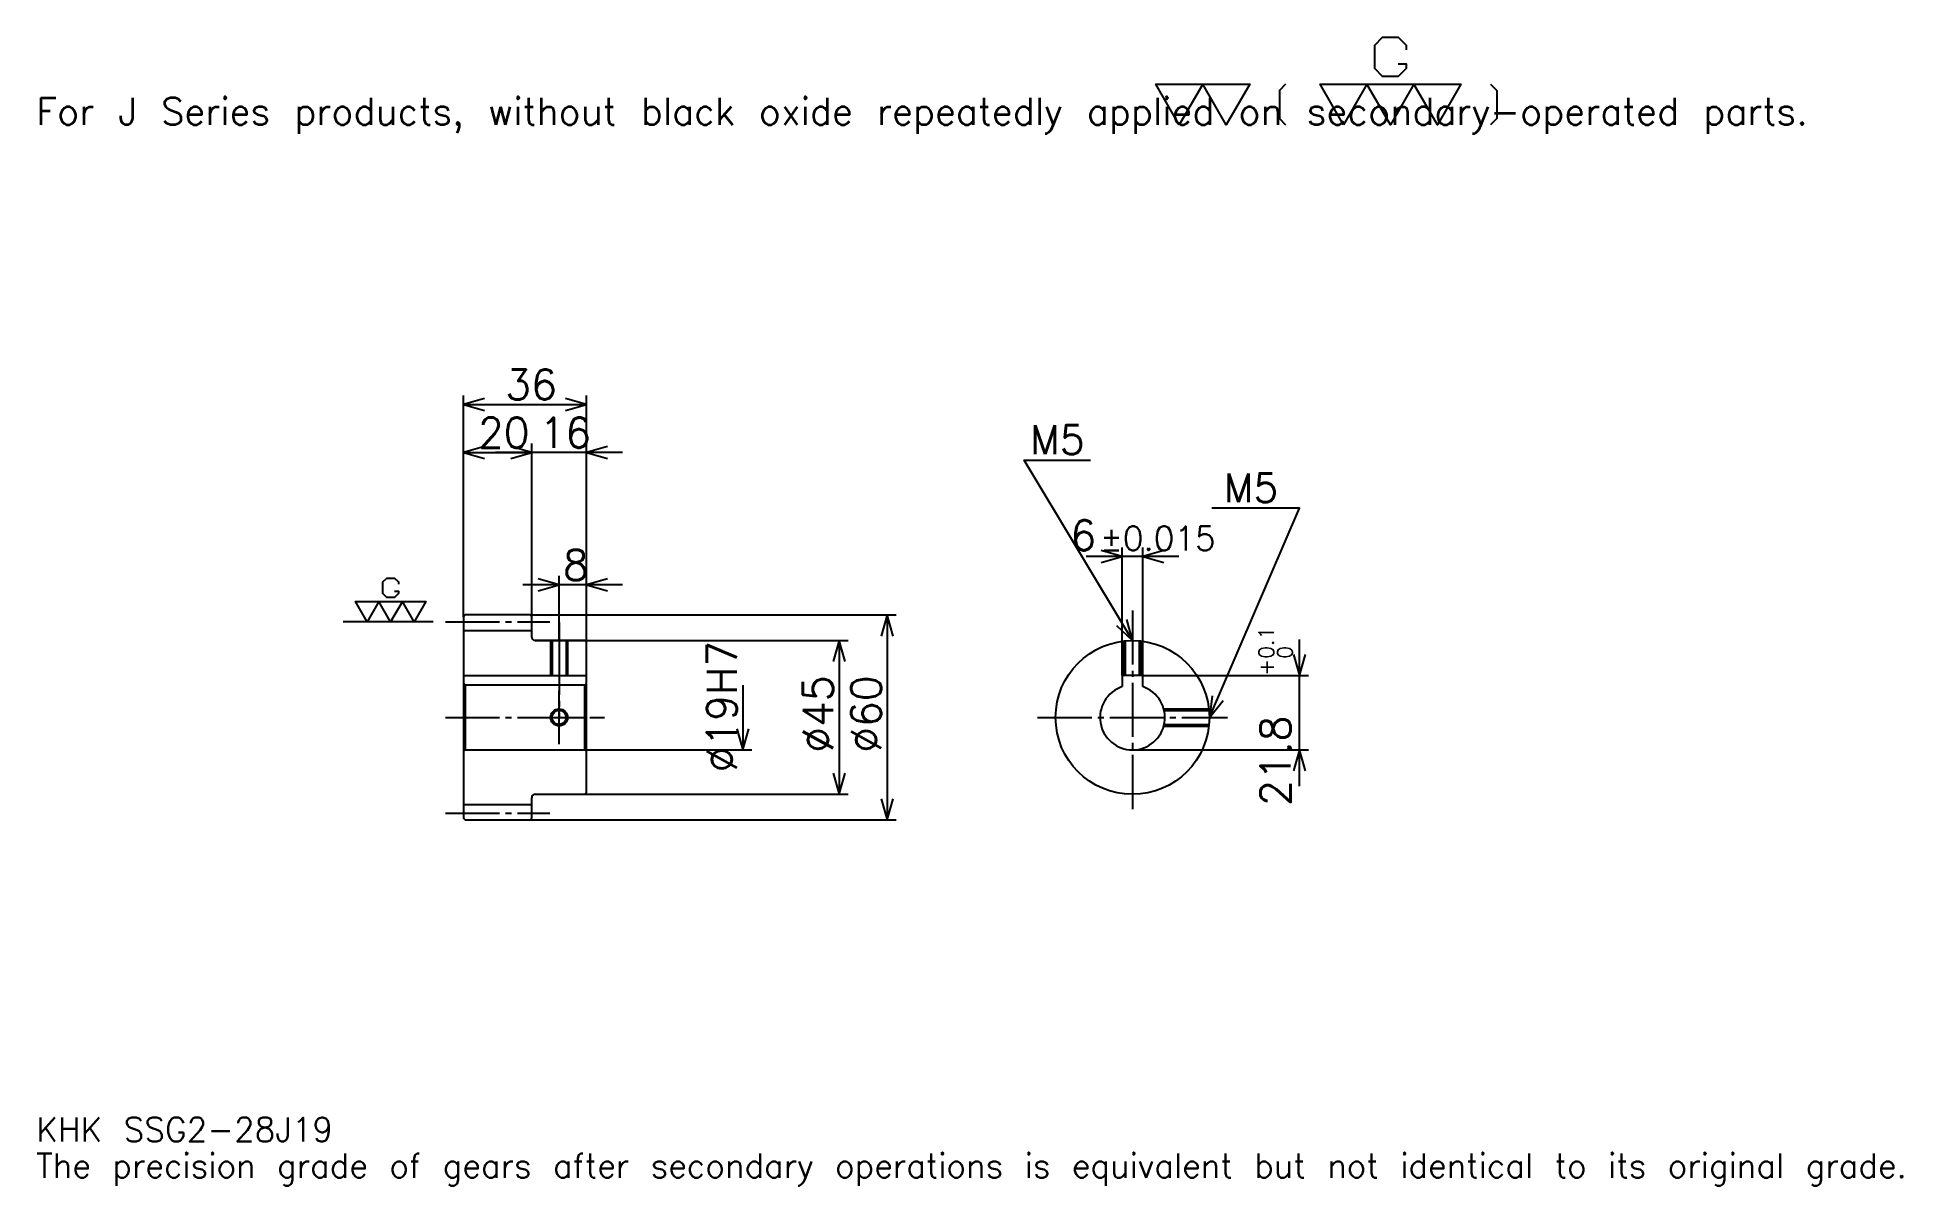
# Model space of a CAD drawing. Extents: x 18 to 564, y 6 to 343.
import ezdxf

# ---------------------------------------------------------------- set-up
doc = ezdxf.new("R2010")
doc.units = 0
doc.linetypes.add('DASHDOT', pattern=[21.130436, 15.847826, -1.76087, 1.76087, -1.76087])
doc.layers.get('0').update_dxf_attribs({"linetype": 'CONTINUOUS'})
doc.layers.add('DASHDOT', color=6, linetype='DASHDOT')
doc.styles.add('KANJI', font='TXT', dxfattribs={"bigfont": 'BIGFONT'})

msp = doc.modelspace()

# ---------------------------------------------------------------- linework, layer by layer
at = {"color": 5}
for p, q in [((142.630432, 173.510864), (142.630432, 237.782593)), ((142.630432, 235.141296), (178.630432, 235.141296)), ((178.630432, 173.510864), (178.630432, 237.782593)), ((142.630432, 221.054352), (162.630432, 221.054352)), ((189.195648, 221.054352), (152.065216, 221.054352)), ((162.630432, 173.510864), (162.630432, 223.695648)), ((335.478271, 155.810867), (335.478271, 193.304337)), ((341.478271, 155.810867), (341.478271, 193.304337)), ((352.043457, 190.66304), (324.913025, 190.66304)), ((189.195648, 182.315216), (160.065216, 182.315216)), ((170.630432, 173.510864), (170.630432, 184.956512)), ((142.630432, 173.010864), (142.630432, 173.510864)), ((162.130432, 173.510864), (178.630432, 173.510864)), ((162.630432, 173.010864), (162.630432, 173.510864)), ((170.630432, 166.010864), (170.630432, 173.510864)), ((170.630432, 166.010864), (170.630432, 173.510864)), ((178.630432, 173.510864), (269.315216, 173.510864)), ((178.630432, 165.510864), (178.630432, 173.510864)), ((266.67392, 173.510864), (266.67392, 113.510864)), ((163.630432, 166.010864), (178.630432, 166.010864)), ((178.630432, 166.010864), (255.228256, 166.010864)), ((252.586945, 166.010864), (252.586945, 121.010864)), ((387.391296, 123.445648), (387.391296, 166.376083)), ((224.41304, 153.010864), (224.41304, 134.010864)), ((341.478271, 155.810867), (390.032593, 155.810867)), ((178.630432, 134.010864), (227.054352, 134.010864)), ((338.478271, 134.010864), (390.032593, 134.010864)), ((163.630432, 121.010864), (178.630432, 121.010864)), ((178.630432, 121.010864), (255.228256, 121.010864)), ((162.130432, 113.510864), (178.630432, 113.510864)), ((178.630432, 113.510864), (269.315216, 113.510864))]:
    msp.add_line(p, q, dxfattribs=at)
at = {"color": 7}
msp.add_line((133.82608, 171.510864), (107.41304, 171.510864), dxfattribs=at)
at = {"color": 4}
for p, q in [((142.630432, 169.010864), (162.630432, 169.010864)), ((142.630432, 155.810867), (178.630432, 155.810867)), ((143.130432, 153.010864), (143.130432, 134.010864)), ((178.130432, 153.010864), (178.630432, 153.510864)), ((178.130432, 134.010864), (178.630432, 133.510864)), ((142.630432, 118.010864), (162.630432, 118.010864))]:
    msp.add_line(p, q, dxfattribs=at)
at = {"color": 7}
for points in [[(416.269592, 334.811737), (418.558716, 334.811737), (418.558716, 333.438263), (416.269592, 331.149109), (411.691315, 331.149109), (409.402191, 333.438263), (409.402191, 340.305634), (411.691315, 342.594788), (416.269592, 342.594788), (418.558716, 340.305634), (418.558716, 338.932159)], [(352.17392, 316.956512), (345.306519, 328.859985), (372.776093, 328.859985), (365.908691, 316.956512), (359.041321, 328.859985), (352.17392, 316.956512)], [(383.306091, 328.859985), (381.474792, 327.028687), (381.474792, 318.787811), (383.306091, 316.956512)], [(400.245667, 316.956512), (393.378265, 328.859985), (434.582611, 328.859985), (427.71521, 316.956512), (420.847839, 328.859985), (413.980438, 316.956512), (407.113037, 328.859985), (400.245667, 316.956512)], [(443.281311, 328.859985), (445.11261, 327.028687), (445.11261, 318.787811), (443.281311, 316.956512)], [(122.468475, 180.438477), (123.613037, 180.438477), (123.613037, 179.75174), (122.468475, 178.607178), (120.179344, 178.607178), (119.034775, 179.75174), (119.034775, 183.185425), (120.179344, 184.329987), (122.468475, 184.329987), (123.613037, 183.185425), (123.613037, 182.498688)], [(114.45652, 171.510864), (111.022827, 177.462601), (131.625, 177.462601), (128.191299, 171.510864), (124.757607, 177.462601), (121.323914, 171.510864), (117.890213, 177.462601), (114.45652, 171.510864)]]:
    msp.add_lwpolyline(points, dxfattribs=at)
at = {"color": 5}
for points in [[(148.793472, 236.902161), (142.630432, 235.141296), (148.793472, 233.380432)], [(172.467392, 233.380432), (178.630432, 235.141296), (172.467392, 236.902161)], [(148.793472, 222.815216), (142.630432, 221.054352), (148.793472, 219.293472)], [(156.467392, 219.293472), (162.630432, 221.054352), (156.467392, 222.815216)], [(156.467392, 219.293472), (162.630432, 221.054352), (156.467392, 222.815216)], [(184.793472, 222.815216), (178.630432, 221.054352), (184.793472, 219.293472)], [(338.478271, 166.010864), (306.782593, 218.836945), (326.152161, 218.836945)], [(360.978271, 143.510864), (387.391296, 204.75), (361.682617, 204.75)], [(329.315216, 188.902161), (335.478271, 190.66304), (329.315216, 192.423904)], [(347.641296, 192.423904), (341.478271, 190.66304), (347.641296, 188.902161)], [(164.467392, 180.554352), (170.630432, 182.315216), (164.467392, 184.07608)], [(184.793472, 184.07608), (178.630432, 182.315216), (184.793472, 180.554352)], [(268.434784, 167.347824), (266.67392, 173.510864), (264.913025, 167.347824)], [(333.797485, 170.389679), (338.478271, 166.010864), (336.817322, 172.201599)], [(254.347824, 159.847824), (252.586945, 166.010864), (250.82608, 159.847824)], [(385.630432, 161.973907), (387.391296, 155.810867), (389.152161, 161.973907)], [(361.802185, 149.867355), (360.978271, 143.510864), (365.03595, 148.472595)], [(222.652161, 140.173904), (224.41304, 134.010864), (226.17392, 140.173904)], [(389.152161, 127.847824), (387.391296, 134.010864), (385.630432, 127.847824)], [(250.82608, 127.173904), (252.586945, 121.010864), (254.347824, 127.173904)], [(264.913025, 119.673904), (266.67392, 113.510864), (268.434784, 119.673904)]]:
    msp.add_lwpolyline(points, dxfattribs=at)
at = {"color": 4}
for points in [[(162.630432, 167.010864), (162.630432, 173.010864), (162.130432, 173.510864), (143.130432, 173.510864), (142.630432, 173.010864), (142.630432, 133.510864)], [(163.630432, 121.010864), (178.130432, 121.010864), (178.630432, 121.510864), (178.630432, 165.510864), (178.130432, 166.010864), (163.630432, 166.010864)], [(168.130432, 166.010864), (168.130432, 155.810867)], [(168.56543, 166.010864), (168.56543, 155.810867)], [(172.695435, 166.010864), (172.695435, 155.810867)], [(173.130432, 166.010864), (173.130432, 155.810867)], [(335.978271, 155.810867), (335.978271, 165.871552)], [(336.413269, 155.810867), (336.413269, 165.915909)], [(340.543274, 155.810867), (340.543274, 165.915909)], [(340.978271, 155.810867), (340.978271, 165.871552)], [(142.630432, 133.510864), (143.130432, 134.010864), (178.130432, 134.010864), (178.130432, 153.010864), (143.130432, 153.010864), (142.630432, 153.510864)], [(341.478271, 152.52475), (341.478271, 155.810867), (335.478271, 155.810867), (335.478271, 152.52475)], [(347.643402, 146.010864), (360.838928, 146.010864)], [(347.751099, 145.575867), (360.883301, 145.575867)], [(347.643402, 141.010864), (360.838928, 141.010864)], [(347.751099, 141.445862), (360.883301, 141.445862)], [(142.630432, 133.510864), (142.630432, 114.010864), (143.130432, 113.510864), (162.130432, 113.510864), (162.630432, 114.010864), (162.630432, 120.010864)]]:
    msp.add_lwpolyline(points, dxfattribs=at)
for centre, radius in [((338.478271, 143.510864), 22.5), ((170.630432, 143.510864), 2.065)]:
    msp.add_circle(centre, radius, dxfattribs=at)
at = {"color": 7}
msp.add_circle((170.630432, 143.510864), 2.5, dxfattribs=at)
at = {"color": 4}
for centre, radius, start, end in [((163.630432, 167.010864), 1, 180, 270), ((338.478271, 143.510864), 9.5, 108.40848033, 71.59151967), ((163.630432, 120.010864), 1, 90, 180)]:
    msp.add_arc(centre, radius, start, end, dxfattribs=at)
at = {"layer": 'DASHDOT', "color": 7}
for p, q in [((338.478271, 174.815216), (338.478271, 115.728256)), ((137.347824, 171.510864), (167.91304, 171.510864)), ((170.630432, 166.010864), (170.630432, 143.510864)), ((137.347824, 143.510864), (183.91304, 143.510864)), ((310.695648, 143.510864), (366.260864, 143.510864)), ((137.347824, 115.510864), (167.91304, 115.510864))]:
    msp.add_line(p, q, dxfattribs=at)
for points in [[(170.630432, 171.293472), (170.630432, 150.528259)], [(170.630432, 135.728256), (170.630432, 151.293472)], [(162.847824, 143.510864), (178.41304, 143.510864)]]:
    msp.add_lwpolyline(points, dxfattribs=at)

# ---------------------------------------------------------------- texts
at = {"color": 7, "style": 'KANJI'}
for s, height, p in [('For J Series products, without black oxide repeatedly applied on secondary-operated parts.', 7.923913, (17.608696, 316.956512)), ('36', 8.804348, (154.907608, 236.549988)), ('20', 8.804348, (146.907608, 222.463043)), ('16', 8.804348, (164.907608, 222.463043)), ('M5', 8.452174, (308.543457, 220.597824)), ('M5', 8.452174, (365.204346, 206.510864)), ('6', 8.804348, (320.304321, 192.423904)), ('%%p0.015', 7.043478, (329.019562, 192.423904)), ('8', 8.804348, (171.769012, 183.723907)), ('KHK SSG2-28J19', 7.043478, (17.608696, 19.369566)), ('The precision grade of gears after secondary operations is equivalent but not identical to its original grade.', 7.043478, (17.608696, 8.804348))]:
    msp.add_text(s, height=height, dxfattribs=at).set_placement(p)
for s, height, p in [('%%c19H7', 8.804348, (222.652161, 127.442932)), ('0.1', 4.402174, (379.81955, 160.665649)), ('0', 4.402174, (385.278259, 160.665649)), ('+', 4.402174, (379.81955, 155.735214)), ('%%c45', 8.804348, (250.82608, 133.165756)), ('%%c60', 8.804348, (264.913025, 133.165756)), ('21.8', 8.804348, (384.75, 117.626511))]:
    msp.add_text(s, height=height, rotation=90, dxfattribs=at).set_placement(p)

doc.saveas('drawing.dxf')
